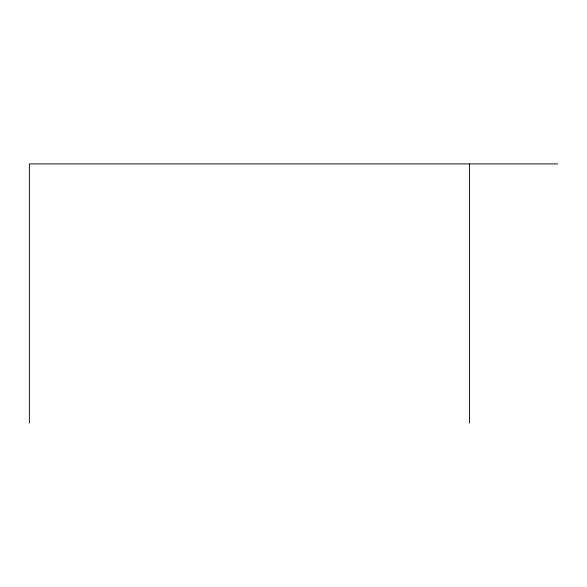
<?xml version="1.0" encoding="UTF-8"?>
<svg xmlns="http://www.w3.org/2000/svg" width="587" height="587" viewBox="0 0 587 587"><rect width="100%" height="100%" fill="white"/><g stroke="black" fill="none" stroke-linecap="round" stroke-linejoin="round"><path stroke-width="0.88" d="M557.65 163.912L29.35 163.912L29.35 423.088M469.468 163.912L469.468 423.088"/></g></svg>
